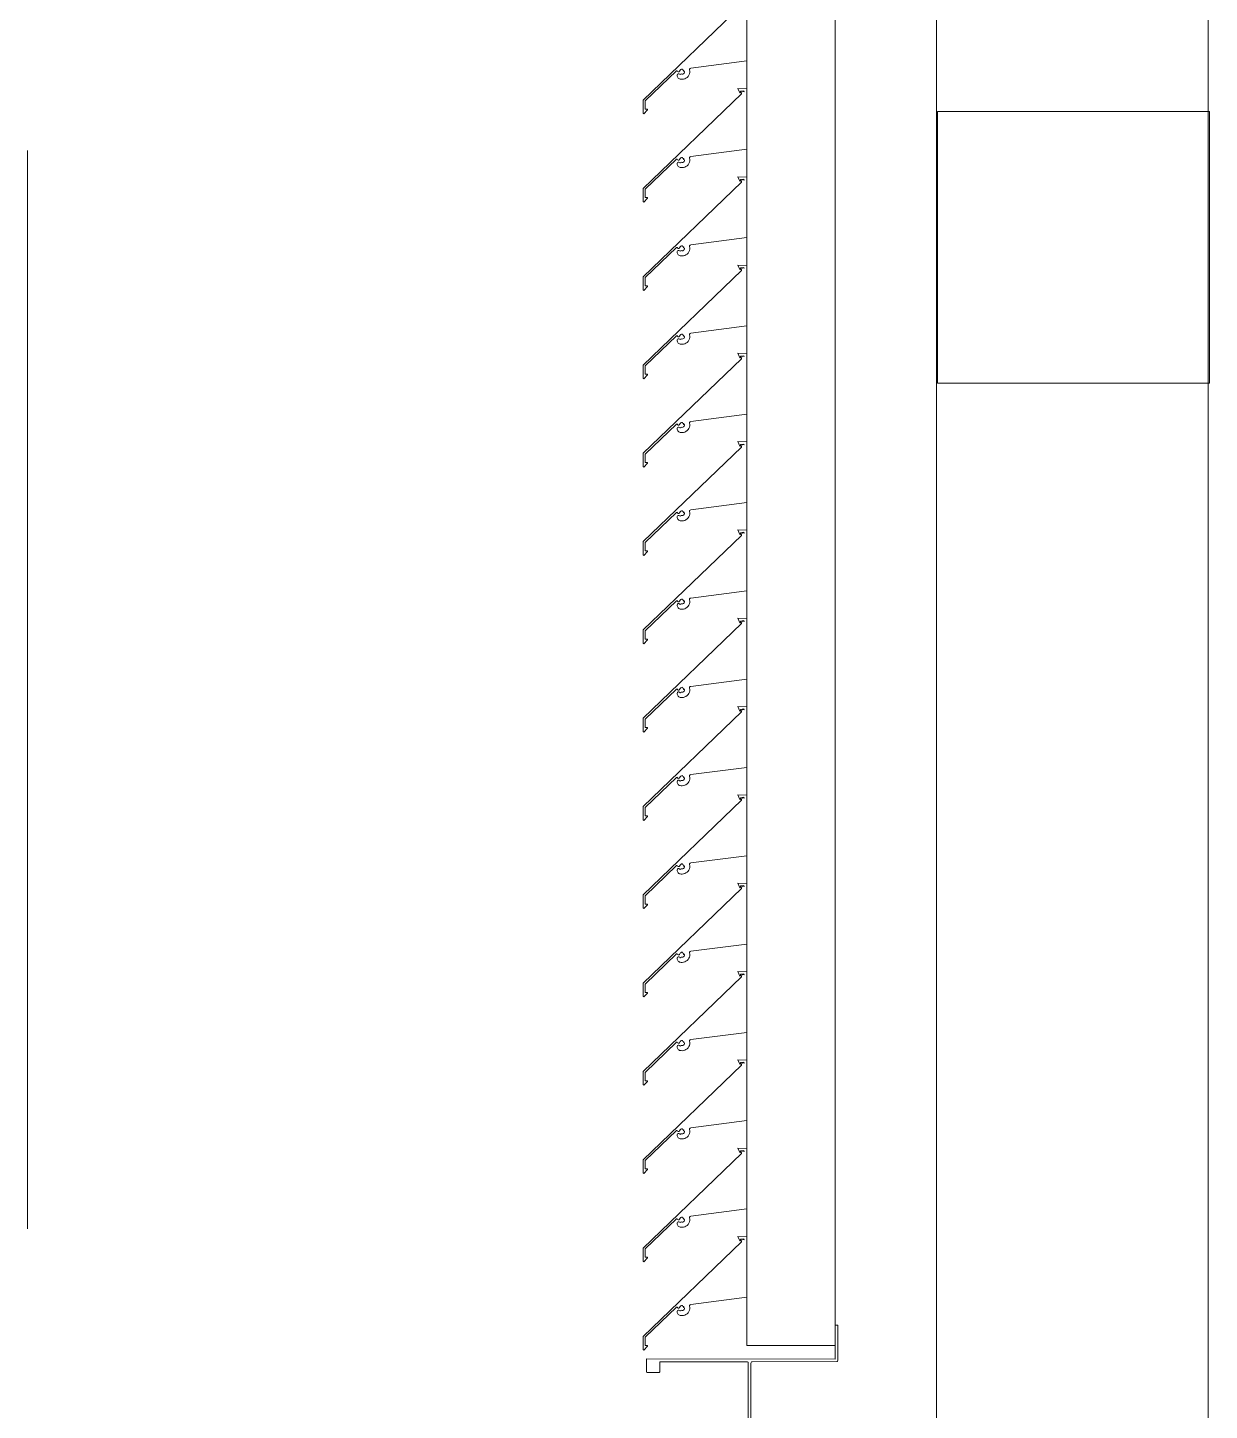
# Model space of a CAD drawing. Header units: millimetres. Extents: x -220592 to 404889, y -217665 to 38245.
# Drawn here: x -811.11 to -802.41, y -1166.09 to -1155.91 of the extents above; entities that cross this region are included whole.
import ezdxf

# ---------------------------------------------------------------- set-up
doc = ezdxf.new("R2010")
doc.units = ezdxf.units.MM
doc.linetypes.add('XKITLINE00', pattern=[0])
doc.layers.add('Part', color=7, linetype='Continuous', lineweight=0)
doc.layers.add('S-GRID', color=7, linetype='Continuous', lineweight=0)

# ---------------------------------------------------------------- blocks, each defined once
blk = doc.blocks.new('*A15045')
at = {"layer": 'S-GRID', "color": 7, "linetype": 'XKITLINE00', "lineweight": 0}
blk.add_line((0, 244.322485), (0, 252.259985), dxfattribs=at)
blk = doc.blocks.new('*A15047')
at = {"layer": 'Part', "color": 7, "linetype": 'XKITLINE00', "lineweight": 0}
for p, q in [((8.69, 356.643483), (8.69, 102.780027)), ((6.69, 102.780027), (6.69, 273.099959))]:
    blk.add_line(p, q, dxfattribs=at)
blk = doc.blocks.new('*A15753')
at = {"layer": 'Part', "color": 7, "linetype": 'XKITLINE00', "lineweight": 0}
for p, q in [((5.944368, 243.365225), (5.944412, 243.615225)), ((5.944412, 243.615225), (5.964412, 243.615222)), ((5.964412, 243.615222), (5.964367, 243.355222)), ((4.555113, 243.271641), (4.554368, 243.365468)), ((4.554368, 243.365468), (5.944368, 243.365225)), ((5.96268, 243.349666), (5.958192, 243.345984)), ((5.964367, 243.355222), (5.96268, 243.349666)), ((4.558796, 243.267152), (4.555113, 243.271641)), ((4.564351, 243.265466), (4.558796, 243.267152)), ((4.648178, 243.266213), (4.564351, 243.265466)), ((4.652666, 243.269895), (4.648178, 243.266213)), ((4.654353, 243.27545), (4.652666, 243.269895)), ((4.654365, 243.34545), (4.654353, 243.27545)), ((5.298192, 243.344577), (4.654365, 243.34545)), ((5.302679, 243.340893), (5.298192, 243.344577)), ((5.304363, 243.335337), (5.302679, 243.340893)), ((5.303437, 242.39151), (5.304363, 243.335337)), ((5.324363, 243.335333), (5.324199, 242.395333)), ((5.325125, 243.33916), (5.324363, 243.335333)), ((5.328809, 243.343647), (5.325125, 243.33916)), ((5.334365, 243.345332), (5.328809, 243.343647)), ((5.958192, 243.345984), (5.334365, 243.345332)), ((4.554194, 242.365468), (4.55421, 242.455468)), ((4.55421, 242.455468), (4.555896, 242.461023)), ((4.555896, 242.461023), (4.560384, 242.464706)), ((4.560384, 242.464706), (4.644211, 242.465452)), ((4.644211, 242.465452), (4.649767, 242.463766)), ((4.649767, 242.463766), (4.653449, 242.459277)), ((4.653449, 242.459277), (4.654197, 242.38545)), ((5.944194, 242.365225), (4.554194, 242.365468)), ((4.654197, 242.38545), (5.294197, 242.385339)), ((5.294197, 242.385339), (5.299753, 242.387023)), ((5.299753, 242.387023), (5.303437, 242.39151)), ((5.324199, 242.395333), (5.325883, 242.389777)), ((5.325883, 242.389777), (5.330371, 242.386094)), ((5.330371, 242.386094), (5.954197, 242.385223)), ((5.94415, 242.115225), (5.944194, 242.365225)), ((5.954197, 242.385223), (5.959753, 242.383537)), ((5.959753, 242.383537), (5.963435, 242.379049)), ((5.963435, 242.379049), (5.96415, 242.115222)), ((5.96415, 242.115222), (5.94415, 242.115225))]:
    blk.add_line(p, q, dxfattribs=at)
blk = doc.blocks.new('*A15755')
at = {"layer": 'Part', "color": 7, "linetype": 'XKITLINE00', "lineweight": 0}
for p, q in [((5.255094, 253.327984), (4.529972, 252.631738)), ((5.294696, 253.365326), (5.227201, 253.36794)), ((5.227201, 253.36794), (5.242736, 253.334453)), ((5.242736, 253.334453), (5.247859, 253.334865)), ((5.247859, 253.334865), (5.247988, 253.347056)), ((5.247988, 253.347056), (5.272971, 253.350196)), ((5.257991, 253.346527), (5.255094, 253.327984)), ((5.275007, 253.343623), (5.257991, 253.346527)), ((5.272971, 253.350196), (5.275007, 253.343623)), ((4.880888, 252.866618), (5.294696, 252.919622)), ((4.545007, 252.625371), (4.776023, 252.846774)), ((4.776023, 252.846774), (4.781182, 252.847866)), ((4.78333, 252.821956), (4.78069, 252.816482)), ((4.78069, 252.816482), (4.781186, 252.808712)), ((4.781182, 252.847866), (4.784837, 252.843239)), ((4.788474, 252.825193), (4.78333, 252.821956)), ((4.784837, 252.843239), (4.789301, 252.839385)), ((4.794552, 252.825205), (4.788474, 252.825193)), ((4.789301, 252.839385), (4.795195, 252.839591)), ((4.799708, 252.821987), (4.794552, 252.825205)), ((4.795195, 252.839591), (4.799378, 252.843748)), ((4.799378, 252.843748), (4.802492, 252.851322)), ((4.80265, 252.816515), (4.799708, 252.821987)), ((4.802492, 252.851322), (4.807159, 252.856108)), ((4.80468, 252.821496), (4.80265, 252.816515)), ((4.809491, 252.823903), (4.80468, 252.821496)), ((4.807159, 252.856108), (4.813235, 252.858898)), ((4.815409, 252.822998), (4.809491, 252.823903)), ((4.813235, 252.858898), (4.819907, 252.85932)), ((4.821909, 252.823342), (4.815409, 252.822998)), ((4.819907, 252.85932), (4.822229, 252.85193)), ((4.827877, 252.82594), (4.821909, 252.823342)), ((4.822229, 252.85193), (4.829394, 252.850986)), ((4.832559, 252.830462), (4.827877, 252.82594)), ((4.829394, 252.850986), (4.828225, 252.843926)), ((4.828225, 252.843926), (4.83593, 252.84282)), ((4.835361, 252.836336), (4.832559, 252.830462)), ((4.83593, 252.84282), (4.835361, 252.836336)), ((4.861687, 252.806005), (4.867327, 252.814555)), ((4.867327, 252.814555), (4.871325, 252.823985)), ((4.871325, 252.823985), (4.873548, 252.833984)), ((4.872437, 252.854354), (4.872676, 252.859876)), ((4.873923, 252.84422), (4.872437, 252.854354)), ((4.872676, 252.859876), (4.875813, 252.864428)), ((4.873548, 252.833984), (4.873923, 252.84422)), ((4.875813, 252.864428), (4.880888, 252.866618)), ((4.781186, 252.808712), (4.782921, 252.803216)), ((4.782921, 252.803216), (4.785675, 252.798153)), ((4.785675, 252.798153), (4.789347, 252.79371)), ((4.789347, 252.79371), (4.7938, 252.790052)), ((4.7938, 252.790052), (4.79887, 252.787312)), ((4.79887, 252.787312), (4.804371, 252.785593)), ((4.804371, 252.785593), (4.810099, 252.784957)), ((4.810099, 252.784957), (4.816898, 252.784859)), ((4.816898, 252.784859), (4.827111, 252.785644)), ((4.827111, 252.785644), (4.837012, 252.788267)), ((4.837012, 252.788267), (4.846275, 252.79264)), ((4.846275, 252.79264), (4.854591, 252.798618)), ((4.854591, 252.798618), (4.861687, 252.806005)), ((4.529972, 252.631738), (4.530525, 252.532587)), ((4.54535, 252.564025), (4.545007, 252.625371)), ((4.530525, 252.532587), (4.535206, 252.530119)), ((4.535206, 252.530119), (4.563855, 252.559007)), ((4.56277, 252.563928), (4.54535, 252.564025)), ((4.563855, 252.559007), (4.56277, 252.563928))]:
    blk.add_line(p, q, dxfattribs=at)
blk = doc.blocks.new('*A15756')
at = {"layer": 'Part', "color": 7, "linetype": 'XKITLINE00', "lineweight": 0}
for p, q in [((5.294696, 252.715326), (5.227201, 252.71794)), ((5.227201, 252.71794), (5.242736, 252.684453)), ((5.255094, 252.677984), (4.529972, 251.981738)), ((5.242736, 252.684453), (5.247859, 252.684865)), ((5.247859, 252.684865), (5.247988, 252.697056)), ((5.247988, 252.697056), (5.272971, 252.700196)), ((5.257991, 252.696527), (5.255094, 252.677984)), ((5.275007, 252.693623), (5.257991, 252.696527)), ((5.272971, 252.700196), (5.275007, 252.693623)), ((4.802492, 252.201322), (4.807159, 252.206108)), ((4.807159, 252.206108), (4.813235, 252.208898)), ((4.813235, 252.208898), (4.819907, 252.20932)), ((4.819907, 252.20932), (4.822229, 252.20193)), ((4.872437, 252.204354), (4.872676, 252.209876)), ((4.873923, 252.19422), (4.872437, 252.204354)), ((4.872676, 252.209876), (4.875813, 252.214428)), ((4.875813, 252.214428), (4.880888, 252.216618)), ((4.880888, 252.216618), (5.294696, 252.269622)), ((4.545007, 251.975371), (4.776023, 252.196774)), ((4.776023, 252.196774), (4.781182, 252.197866)), ((4.78333, 252.171956), (4.78069, 252.166482)), ((4.78069, 252.166482), (4.781186, 252.158712)), ((4.781182, 252.197866), (4.784837, 252.193239)), ((4.781186, 252.158712), (4.782921, 252.153216)), ((4.782921, 252.153216), (4.785675, 252.148153)), ((4.788474, 252.175193), (4.78333, 252.171956)), ((4.784837, 252.193239), (4.789301, 252.189385)), ((4.785675, 252.148153), (4.789347, 252.14371)), ((4.794552, 252.175205), (4.788474, 252.175193)), ((4.789301, 252.189385), (4.795195, 252.189591)), ((4.789347, 252.14371), (4.7938, 252.140052)), ((4.7938, 252.140052), (4.79887, 252.137312)), ((4.799708, 252.171987), (4.794552, 252.175205)), ((4.795195, 252.189591), (4.799378, 252.193748)), ((4.79887, 252.137312), (4.804371, 252.135593)), ((4.799378, 252.193748), (4.802492, 252.201322)), ((4.80265, 252.166515), (4.799708, 252.171987)), ((4.80468, 252.171496), (4.80265, 252.166515)), ((4.804371, 252.135593), (4.810099, 252.134957)), ((4.809491, 252.173903), (4.80468, 252.171496)), ((4.815409, 252.172998), (4.809491, 252.173903)), ((4.810099, 252.134957), (4.816898, 252.134859)), ((4.821909, 252.173342), (4.815409, 252.172998)), ((4.816898, 252.134859), (4.827111, 252.135644)), ((4.827877, 252.17594), (4.821909, 252.173342)), ((4.822229, 252.20193), (4.829394, 252.200986)), ((4.827111, 252.135644), (4.837012, 252.138267)), ((4.832559, 252.180462), (4.827877, 252.17594)), ((4.829394, 252.200986), (4.828225, 252.193926)), ((4.828225, 252.193926), (4.83593, 252.19282)), ((4.835361, 252.186336), (4.832559, 252.180462)), ((4.83593, 252.19282), (4.835361, 252.186336)), ((4.837012, 252.138267), (4.846275, 252.14264)), ((4.846275, 252.14264), (4.854591, 252.148618)), ((4.854591, 252.148618), (4.861687, 252.156005)), ((4.861687, 252.156005), (4.867327, 252.164555)), ((4.867327, 252.164555), (4.871325, 252.173985)), ((4.871325, 252.173985), (4.873548, 252.183984)), ((4.873548, 252.183984), (4.873923, 252.19422)), ((4.529972, 251.981738), (4.530525, 251.882587)), ((4.535206, 251.880119), (4.563855, 251.909007)), ((4.54535, 251.914025), (4.545007, 251.975371)), ((4.56277, 251.913928), (4.54535, 251.914025)), ((4.563855, 251.909007), (4.56277, 251.913928)), ((4.530525, 251.882587), (4.535206, 251.880119))]:
    blk.add_line(p, q, dxfattribs=at)
blk = doc.blocks.new('*A15757')
at = {"layer": 'Part', "color": 7, "linetype": 'XKITLINE00', "lineweight": 0}
for p, q in [((5.255094, 252.027984), (4.529972, 251.331738)), ((5.294696, 252.065326), (5.227201, 252.06794)), ((5.227201, 252.06794), (5.242736, 252.034453)), ((5.242736, 252.034453), (5.247859, 252.034865)), ((5.247859, 252.034865), (5.247988, 252.047056)), ((5.247988, 252.047056), (5.272971, 252.050196)), ((5.257991, 252.046527), (5.255094, 252.027984)), ((5.275007, 252.043623), (5.257991, 252.046527)), ((5.272971, 252.050196), (5.275007, 252.043623)), ((4.880888, 251.566618), (5.294696, 251.619622)), ((4.545007, 251.325371), (4.776023, 251.546774)), ((4.776023, 251.546774), (4.781182, 251.547866)), ((4.78333, 251.521956), (4.78069, 251.516482)), ((4.78069, 251.516482), (4.781186, 251.508712)), ((4.781182, 251.547866), (4.784837, 251.543239)), ((4.781186, 251.508712), (4.782921, 251.503216)), ((4.782921, 251.503216), (4.785675, 251.498153)), ((4.788474, 251.525193), (4.78333, 251.521956)), ((4.784837, 251.543239), (4.789301, 251.539385)), ((4.785675, 251.498153), (4.789347, 251.49371)), ((4.794552, 251.525205), (4.788474, 251.525193)), ((4.789301, 251.539385), (4.795195, 251.539591)), ((4.789347, 251.49371), (4.7938, 251.490052)), ((4.799708, 251.521987), (4.794552, 251.525205)), ((4.795195, 251.539591), (4.799378, 251.543748)), ((4.799378, 251.543748), (4.802492, 251.551322)), ((4.80265, 251.516515), (4.799708, 251.521987)), ((4.802492, 251.551322), (4.807159, 251.556108)), ((4.80468, 251.521496), (4.80265, 251.516515)), ((4.809491, 251.523903), (4.80468, 251.521496)), ((4.807159, 251.556108), (4.813235, 251.558898)), ((4.815409, 251.522998), (4.809491, 251.523903)), ((4.813235, 251.558898), (4.819907, 251.55932)), ((4.821909, 251.523342), (4.815409, 251.522998)), ((4.819907, 251.55932), (4.822229, 251.55193)), ((4.827877, 251.52594), (4.821909, 251.523342)), ((4.822229, 251.55193), (4.829394, 251.550986)), ((4.832559, 251.530462), (4.827877, 251.52594)), ((4.829394, 251.550986), (4.828225, 251.543926)), ((4.828225, 251.543926), (4.83593, 251.54282)), ((4.835361, 251.536336), (4.832559, 251.530462)), ((4.83593, 251.54282), (4.835361, 251.536336)), ((4.837012, 251.488267), (4.846275, 251.49264)), ((4.846275, 251.49264), (4.854591, 251.498618)), ((4.854591, 251.498618), (4.861687, 251.506005)), ((4.861687, 251.506005), (4.867327, 251.514555)), ((4.867327, 251.514555), (4.871325, 251.523985)), ((4.871325, 251.523985), (4.873548, 251.533984)), ((4.872437, 251.554354), (4.872676, 251.559876)), ((4.873923, 251.54422), (4.872437, 251.554354)), ((4.872676, 251.559876), (4.875813, 251.564428)), ((4.873548, 251.533984), (4.873923, 251.54422)), ((4.875813, 251.564428), (4.880888, 251.566618)), ((4.7938, 251.490052), (4.79887, 251.487312)), ((4.79887, 251.487312), (4.804371, 251.485593)), ((4.804371, 251.485593), (4.810099, 251.484957)), ((4.810099, 251.484957), (4.816898, 251.484859)), ((4.816898, 251.484859), (4.827111, 251.485644)), ((4.827111, 251.485644), (4.837012, 251.488267)), ((4.529972, 251.331738), (4.530525, 251.232587)), ((4.54535, 251.264025), (4.545007, 251.325371)), ((4.530525, 251.232587), (4.535206, 251.230119)), ((4.535206, 251.230119), (4.563855, 251.259007)), ((4.56277, 251.263928), (4.54535, 251.264025)), ((4.563855, 251.259007), (4.56277, 251.263928))]:
    blk.add_line(p, q, dxfattribs=at)
blk = doc.blocks.new('*A15758')
at = {"layer": 'Part', "color": 7, "linetype": 'XKITLINE00', "lineweight": 0}
for p, q in [((5.294696, 251.415326), (5.227201, 251.41794)), ((5.227201, 251.41794), (5.242736, 251.384453)), ((5.247859, 251.384865), (5.247988, 251.397056)), ((5.247988, 251.397056), (5.272971, 251.400196)), ((5.257991, 251.396527), (5.255094, 251.377984)), ((5.275007, 251.393623), (5.257991, 251.396527)), ((5.272971, 251.400196), (5.275007, 251.393623)), ((5.255094, 251.377984), (4.529972, 250.681738)), ((5.242736, 251.384453), (5.247859, 251.384865)), ((4.545007, 250.675371), (4.776023, 250.896774)), ((4.776023, 250.896774), (4.781182, 250.897866)), ((4.781182, 250.897866), (4.784837, 250.893239)), ((4.784837, 250.893239), (4.789301, 250.889385)), ((4.789301, 250.889385), (4.795195, 250.889591)), ((4.795195, 250.889591), (4.799378, 250.893748)), ((4.799378, 250.893748), (4.802492, 250.901322)), ((4.802492, 250.901322), (4.807159, 250.906108)), ((4.807159, 250.906108), (4.813235, 250.908898)), ((4.813235, 250.908898), (4.819907, 250.90932)), ((4.819907, 250.90932), (4.822229, 250.90193)), ((4.822229, 250.90193), (4.829394, 250.900986)), ((4.832559, 250.880462), (4.827877, 250.87594)), ((4.829394, 250.900986), (4.828225, 250.893926)), ((4.828225, 250.893926), (4.83593, 250.89282)), ((4.835361, 250.886336), (4.832559, 250.880462)), ((4.83593, 250.89282), (4.835361, 250.886336)), ((4.871325, 250.873985), (4.873548, 250.883984)), ((4.872437, 250.904354), (4.872676, 250.909876)), ((4.873923, 250.89422), (4.872437, 250.904354)), ((4.872676, 250.909876), (4.875813, 250.914428)), ((4.873548, 250.883984), (4.873923, 250.89422)), ((4.875813, 250.914428), (4.880888, 250.916618)), ((4.880888, 250.916618), (5.294696, 250.969622)), ((4.78333, 250.871956), (4.78069, 250.866482)), ((4.78069, 250.866482), (4.781186, 250.858712)), ((4.781186, 250.858712), (4.782921, 250.853216)), ((4.782921, 250.853216), (4.785675, 250.848153)), ((4.788474, 250.875193), (4.78333, 250.871956)), ((4.785675, 250.848153), (4.789347, 250.84371)), ((4.794552, 250.875205), (4.788474, 250.875193)), ((4.789347, 250.84371), (4.7938, 250.840052)), ((4.7938, 250.840052), (4.79887, 250.837312)), ((4.799708, 250.871987), (4.794552, 250.875205)), ((4.79887, 250.837312), (4.804371, 250.835593)), ((4.80265, 250.866515), (4.799708, 250.871987)), ((4.80468, 250.871496), (4.80265, 250.866515)), ((4.804371, 250.835593), (4.810099, 250.834957)), ((4.809491, 250.873903), (4.80468, 250.871496)), ((4.815409, 250.872998), (4.809491, 250.873903)), ((4.810099, 250.834957), (4.816898, 250.834859)), ((4.821909, 250.873342), (4.815409, 250.872998)), ((4.816898, 250.834859), (4.827111, 250.835644)), ((4.827877, 250.87594), (4.821909, 250.873342)), ((4.827111, 250.835644), (4.837012, 250.838267)), ((4.837012, 250.838267), (4.846275, 250.84264)), ((4.846275, 250.84264), (4.854591, 250.848618)), ((4.854591, 250.848618), (4.861687, 250.856005)), ((4.861687, 250.856005), (4.867327, 250.864555)), ((4.867327, 250.864555), (4.871325, 250.873985)), ((4.529972, 250.681738), (4.530525, 250.582587)), ((4.530525, 250.582587), (4.535206, 250.580119)), ((4.535206, 250.580119), (4.563855, 250.609007)), ((4.54535, 250.614025), (4.545007, 250.675371)), ((4.56277, 250.613928), (4.54535, 250.614025)), ((4.563855, 250.609007), (4.56277, 250.613928))]:
    blk.add_line(p, q, dxfattribs=at)
blk = doc.blocks.new('*A15759')
at = {"layer": 'Part', "color": 7, "linetype": 'XKITLINE00', "lineweight": 0}
for p, q in [((5.255094, 250.727984), (4.529972, 250.031738)), ((5.294696, 250.765326), (5.227201, 250.76794)), ((5.227201, 250.76794), (5.242736, 250.734453)), ((5.242736, 250.734453), (5.247859, 250.734865)), ((5.247859, 250.734865), (5.247988, 250.747056)), ((5.247988, 250.747056), (5.272971, 250.750196)), ((5.257991, 250.746527), (5.255094, 250.727984)), ((5.275007, 250.743623), (5.257991, 250.746527)), ((5.272971, 250.750196), (5.275007, 250.743623)), ((4.880888, 250.266618), (5.294696, 250.319622)), ((4.545007, 250.025371), (4.776023, 250.246774)), ((4.776023, 250.246774), (4.781182, 250.247866)), ((4.78333, 250.221956), (4.78069, 250.216482)), ((4.78069, 250.216482), (4.781186, 250.208712)), ((4.781182, 250.247866), (4.784837, 250.243239)), ((4.781186, 250.208712), (4.782921, 250.203216)), ((4.782921, 250.203216), (4.785675, 250.198153)), ((4.788474, 250.225193), (4.78333, 250.221956)), ((4.784837, 250.243239), (4.789301, 250.239385)), ((4.785675, 250.198153), (4.789347, 250.19371)), ((4.794552, 250.225205), (4.788474, 250.225193)), ((4.789301, 250.239385), (4.795195, 250.239591)), ((4.789347, 250.19371), (4.7938, 250.190052)), ((4.7938, 250.190052), (4.79887, 250.187312)), ((4.799708, 250.221987), (4.794552, 250.225205)), ((4.795195, 250.239591), (4.799378, 250.243748)), ((4.79887, 250.187312), (4.804371, 250.185593)), ((4.799378, 250.243748), (4.802492, 250.251322)), ((4.80265, 250.216515), (4.799708, 250.221987)), ((4.802492, 250.251322), (4.807159, 250.256108)), ((4.80468, 250.221496), (4.80265, 250.216515)), ((4.804371, 250.185593), (4.810099, 250.184957)), ((4.809491, 250.223903), (4.80468, 250.221496)), ((4.807159, 250.256108), (4.813235, 250.258898)), ((4.815409, 250.222998), (4.809491, 250.223903)), ((4.810099, 250.184957), (4.816898, 250.184859)), ((4.813235, 250.258898), (4.819907, 250.25932)), ((4.821909, 250.223342), (4.815409, 250.222998)), ((4.816898, 250.184859), (4.827111, 250.185644)), ((4.819907, 250.25932), (4.822229, 250.25193)), ((4.827877, 250.22594), (4.821909, 250.223342)), ((4.822229, 250.25193), (4.829394, 250.250986)), ((4.827111, 250.185644), (4.837012, 250.188267)), ((4.832559, 250.230462), (4.827877, 250.22594)), ((4.829394, 250.250986), (4.828225, 250.243926)), ((4.828225, 250.243926), (4.83593, 250.24282)), ((4.835361, 250.236336), (4.832559, 250.230462)), ((4.83593, 250.24282), (4.835361, 250.236336)), ((4.837012, 250.188267), (4.846275, 250.19264)), ((4.846275, 250.19264), (4.854591, 250.198618)), ((4.854591, 250.198618), (4.861687, 250.206005)), ((4.861687, 250.206005), (4.867327, 250.214555)), ((4.867327, 250.214555), (4.871325, 250.223985)), ((4.871325, 250.223985), (4.873548, 250.233984)), ((4.872437, 250.254354), (4.872676, 250.259876)), ((4.873923, 250.24422), (4.872437, 250.254354)), ((4.872676, 250.259876), (4.875813, 250.264428)), ((4.873548, 250.233984), (4.873923, 250.24422)), ((4.875813, 250.264428), (4.880888, 250.266618)), ((4.529972, 250.031738), (4.530525, 249.932587)), ((4.54535, 249.964025), (4.545007, 250.025371)), ((4.56277, 249.963928), (4.54535, 249.964025)), ((4.563855, 249.959007), (4.56277, 249.963928)), ((4.530525, 249.932587), (4.535206, 249.930119)), ((4.535206, 249.930119), (4.563855, 249.959007))]:
    blk.add_line(p, q, dxfattribs=at)
blk = doc.blocks.new('*A15760')
at = {"layer": 'Part', "color": 7, "linetype": 'XKITLINE00', "lineweight": 0}
for p, q in [((5.255094, 250.077984), (4.529972, 249.381738)), ((5.294696, 250.115326), (5.227201, 250.11794)), ((5.227201, 250.11794), (5.242736, 250.084453)), ((5.242736, 250.084453), (5.247859, 250.084865)), ((5.247859, 250.084865), (5.247988, 250.097056)), ((5.247988, 250.097056), (5.272971, 250.100196)), ((5.257991, 250.096527), (5.255094, 250.077984)), ((5.275007, 250.093623), (5.257991, 250.096527)), ((5.272971, 250.100196), (5.275007, 250.093623)), ((4.880888, 249.616618), (5.294696, 249.669622)), ((4.545007, 249.375371), (4.776023, 249.596774)), ((4.776023, 249.596774), (4.781182, 249.597866)), ((4.78333, 249.571956), (4.78069, 249.566482)), ((4.78069, 249.566482), (4.781186, 249.558712)), ((4.781182, 249.597866), (4.784837, 249.593239)), ((4.781186, 249.558712), (4.782921, 249.553216)), ((4.788474, 249.575193), (4.78333, 249.571956)), ((4.784837, 249.593239), (4.789301, 249.589385)), ((4.794552, 249.575205), (4.788474, 249.575193)), ((4.789301, 249.589385), (4.795195, 249.589591)), ((4.799708, 249.571987), (4.794552, 249.575205)), ((4.795195, 249.589591), (4.799378, 249.593748)), ((4.799378, 249.593748), (4.802492, 249.601322)), ((4.80265, 249.566515), (4.799708, 249.571987)), ((4.802492, 249.601322), (4.807159, 249.606108)), ((4.80468, 249.571496), (4.80265, 249.566515)), ((4.809491, 249.573903), (4.80468, 249.571496)), ((4.807159, 249.606108), (4.813235, 249.608898)), ((4.815409, 249.572998), (4.809491, 249.573903)), ((4.813235, 249.608898), (4.819907, 249.60932)), ((4.821909, 249.573342), (4.815409, 249.572998)), ((4.819907, 249.60932), (4.822229, 249.60193)), ((4.827877, 249.57594), (4.821909, 249.573342)), ((4.822229, 249.60193), (4.829394, 249.600986)), ((4.832559, 249.580462), (4.827877, 249.57594)), ((4.829394, 249.600986), (4.828225, 249.593926)), ((4.828225, 249.593926), (4.83593, 249.59282)), ((4.835361, 249.586336), (4.832559, 249.580462)), ((4.83593, 249.59282), (4.835361, 249.586336)), ((4.861687, 249.556005), (4.867327, 249.564555)), ((4.867327, 249.564555), (4.871325, 249.573985)), ((4.871325, 249.573985), (4.873548, 249.583984)), ((4.872437, 249.604354), (4.872676, 249.609876)), ((4.873923, 249.59422), (4.872437, 249.604354)), ((4.872676, 249.609876), (4.875813, 249.614428)), ((4.873548, 249.583984), (4.873923, 249.59422)), ((4.875813, 249.614428), (4.880888, 249.616618)), ((4.782921, 249.553216), (4.785675, 249.548153)), ((4.785675, 249.548153), (4.789347, 249.54371)), ((4.789347, 249.54371), (4.7938, 249.540052)), ((4.7938, 249.540052), (4.79887, 249.537312)), ((4.79887, 249.537312), (4.804371, 249.535593)), ((4.804371, 249.535593), (4.810099, 249.534957)), ((4.810099, 249.534957), (4.816898, 249.534859)), ((4.816898, 249.534859), (4.827111, 249.535644)), ((4.827111, 249.535644), (4.837012, 249.538267)), ((4.837012, 249.538267), (4.846275, 249.54264)), ((4.846275, 249.54264), (4.854591, 249.548618)), ((4.854591, 249.548618), (4.861687, 249.556005)), ((4.529972, 249.381738), (4.530525, 249.282587)), ((4.54535, 249.314025), (4.545007, 249.375371)), ((4.530525, 249.282587), (4.535206, 249.280119)), ((4.535206, 249.280119), (4.563855, 249.309007)), ((4.56277, 249.313928), (4.54535, 249.314025)), ((4.563855, 249.309007), (4.56277, 249.313928))]:
    blk.add_line(p, q, dxfattribs=at)
blk = doc.blocks.new('*A15761')
at = {"layer": 'Part', "color": 7, "linetype": 'XKITLINE00', "lineweight": 0}
for p, q in [((5.294696, 249.465326), (5.227201, 249.46794)), ((5.227201, 249.46794), (5.242736, 249.434453)), ((5.255094, 249.427984), (4.529972, 248.731738)), ((5.242736, 249.434453), (5.247859, 249.434865)), ((5.247859, 249.434865), (5.247988, 249.447056)), ((5.247988, 249.447056), (5.272971, 249.450196)), ((5.257991, 249.446527), (5.255094, 249.427984)), ((5.275007, 249.443623), (5.257991, 249.446527)), ((5.272971, 249.450196), (5.275007, 249.443623)), ((4.545007, 248.725371), (4.776023, 248.946774)), ((4.776023, 248.946774), (4.781182, 248.947866)), ((4.781182, 248.947866), (4.784837, 248.943239)), ((4.799378, 248.943748), (4.802492, 248.951322)), ((4.802492, 248.951322), (4.807159, 248.956108)), ((4.807159, 248.956108), (4.813235, 248.958898)), ((4.813235, 248.958898), (4.819907, 248.95932)), ((4.819907, 248.95932), (4.822229, 248.95193)), ((4.822229, 248.95193), (4.829394, 248.950986)), ((4.829394, 248.950986), (4.828225, 248.943926)), ((4.872437, 248.954354), (4.872676, 248.959876)), ((4.873923, 248.94422), (4.872437, 248.954354)), ((4.872676, 248.959876), (4.875813, 248.964428)), ((4.875813, 248.964428), (4.880888, 248.966618)), ((4.880888, 248.966618), (5.294696, 249.019622)), ((4.78333, 248.921956), (4.78069, 248.916482)), ((4.78069, 248.916482), (4.781186, 248.908712)), ((4.781186, 248.908712), (4.782921, 248.903216)), ((4.782921, 248.903216), (4.785675, 248.898153)), ((4.788474, 248.925193), (4.78333, 248.921956)), ((4.784837, 248.943239), (4.789301, 248.939385)), ((4.785675, 248.898153), (4.789347, 248.89371)), ((4.794552, 248.925205), (4.788474, 248.925193)), ((4.789301, 248.939385), (4.795195, 248.939591)), ((4.789347, 248.89371), (4.7938, 248.890052)), ((4.7938, 248.890052), (4.79887, 248.887312)), ((4.799708, 248.921987), (4.794552, 248.925205)), ((4.795195, 248.939591), (4.799378, 248.943748)), ((4.79887, 248.887312), (4.804371, 248.885593)), ((4.80265, 248.916515), (4.799708, 248.921987)), ((4.80468, 248.921496), (4.80265, 248.916515)), ((4.804371, 248.885593), (4.810099, 248.884957)), ((4.809491, 248.923903), (4.80468, 248.921496)), ((4.815409, 248.922998), (4.809491, 248.923903)), ((4.810099, 248.884957), (4.816898, 248.884859)), ((4.821909, 248.923342), (4.815409, 248.922998)), ((4.816898, 248.884859), (4.827111, 248.885644)), ((4.827877, 248.92594), (4.821909, 248.923342)), ((4.827111, 248.885644), (4.837012, 248.888267)), ((4.832559, 248.930462), (4.827877, 248.92594)), ((4.828225, 248.943926), (4.83593, 248.94282)), ((4.835361, 248.936336), (4.832559, 248.930462)), ((4.83593, 248.94282), (4.835361, 248.936336)), ((4.837012, 248.888267), (4.846275, 248.89264)), ((4.846275, 248.89264), (4.854591, 248.898618)), ((4.854591, 248.898618), (4.861687, 248.906005)), ((4.861687, 248.906005), (4.867327, 248.914555)), ((4.867327, 248.914555), (4.871325, 248.923985)), ((4.871325, 248.923985), (4.873548, 248.933984)), ((4.873548, 248.933984), (4.873923, 248.94422)), ((4.529972, 248.731738), (4.530525, 248.632587)), ((4.535206, 248.630119), (4.563855, 248.659007)), ((4.54535, 248.664025), (4.545007, 248.725371)), ((4.56277, 248.663928), (4.54535, 248.664025)), ((4.563855, 248.659007), (4.56277, 248.663928)), ((4.530525, 248.632587), (4.535206, 248.630119))]:
    blk.add_line(p, q, dxfattribs=at)
blk = doc.blocks.new('*A15762')
at = {"layer": 'Part', "color": 7, "linetype": 'XKITLINE00', "lineweight": 0}
for p, q in [((5.255094, 248.777984), (4.529972, 248.081738)), ((5.294696, 248.815326), (5.227201, 248.81794)), ((5.227201, 248.81794), (5.242736, 248.784453)), ((5.242736, 248.784453), (5.247859, 248.784865)), ((5.247859, 248.784865), (5.247988, 248.797056)), ((5.247988, 248.797056), (5.272971, 248.800196)), ((5.257991, 248.796527), (5.255094, 248.777984)), ((5.275007, 248.793623), (5.257991, 248.796527)), ((5.272971, 248.800196), (5.275007, 248.793623)), ((4.880888, 248.316618), (5.294696, 248.369622)), ((4.545007, 248.075371), (4.776023, 248.296774)), ((4.776023, 248.296774), (4.781182, 248.297866)), ((4.78333, 248.271956), (4.78069, 248.266482)), ((4.78069, 248.266482), (4.781186, 248.258712)), ((4.781182, 248.297866), (4.784837, 248.293239)), ((4.781186, 248.258712), (4.782921, 248.253216)), ((4.782921, 248.253216), (4.785675, 248.248153)), ((4.788474, 248.275193), (4.78333, 248.271956)), ((4.784837, 248.293239), (4.789301, 248.289385)), ((4.785675, 248.248153), (4.789347, 248.24371)), ((4.794552, 248.275205), (4.788474, 248.275193)), ((4.789301, 248.289385), (4.795195, 248.289591)), ((4.789347, 248.24371), (4.7938, 248.240052)), ((4.7938, 248.240052), (4.79887, 248.237312)), ((4.799708, 248.271987), (4.794552, 248.275205)), ((4.795195, 248.289591), (4.799378, 248.293748)), ((4.79887, 248.237312), (4.804371, 248.235593)), ((4.799378, 248.293748), (4.802492, 248.301322)), ((4.80265, 248.266515), (4.799708, 248.271987)), ((4.802492, 248.301322), (4.807159, 248.306108)), ((4.80468, 248.271496), (4.80265, 248.266515)), ((4.804371, 248.235593), (4.810099, 248.234957)), ((4.809491, 248.273903), (4.80468, 248.271496)), ((4.807159, 248.306108), (4.813235, 248.308898)), ((4.815409, 248.272998), (4.809491, 248.273903)), ((4.810099, 248.234957), (4.816898, 248.234859)), ((4.813235, 248.308898), (4.819907, 248.30932)), ((4.821909, 248.273342), (4.815409, 248.272998)), ((4.816898, 248.234859), (4.827111, 248.235644)), ((4.819907, 248.30932), (4.822229, 248.30193)), ((4.827877, 248.27594), (4.821909, 248.273342)), ((4.822229, 248.30193), (4.829394, 248.300986)), ((4.827111, 248.235644), (4.837012, 248.238267)), ((4.832559, 248.280462), (4.827877, 248.27594)), ((4.829394, 248.300986), (4.828225, 248.293926)), ((4.828225, 248.293926), (4.83593, 248.29282)), ((4.835361, 248.286336), (4.832559, 248.280462)), ((4.83593, 248.29282), (4.835361, 248.286336)), ((4.837012, 248.238267), (4.846275, 248.24264)), ((4.846275, 248.24264), (4.854591, 248.248618)), ((4.854591, 248.248618), (4.861687, 248.256005)), ((4.861687, 248.256005), (4.867327, 248.264555)), ((4.867327, 248.264555), (4.871325, 248.273985)), ((4.871325, 248.273985), (4.873548, 248.283984)), ((4.872437, 248.304354), (4.872676, 248.309876)), ((4.873923, 248.29422), (4.872437, 248.304354)), ((4.872676, 248.309876), (4.875813, 248.314428)), ((4.873548, 248.283984), (4.873923, 248.29422)), ((4.875813, 248.314428), (4.880888, 248.316618)), ((4.529972, 248.081738), (4.530525, 247.982587)), ((4.54535, 248.014025), (4.545007, 248.075371)), ((4.530525, 247.982587), (4.535206, 247.980119)), ((4.535206, 247.980119), (4.563855, 248.009007)), ((4.56277, 248.013928), (4.54535, 248.014025)), ((4.563855, 248.009007), (4.56277, 248.013928))]:
    blk.add_line(p, q, dxfattribs=at)
blk = doc.blocks.new('*A15763')
at = {"layer": 'Part', "color": 7, "linetype": 'XKITLINE00', "lineweight": 0}
for p, q in [((5.294696, 248.165326), (5.227201, 248.16794)), ((5.227201, 248.16794), (5.242736, 248.134453)), ((5.242736, 248.134453), (5.247859, 248.134865)), ((5.247859, 248.134865), (5.247988, 248.147056)), ((5.247988, 248.147056), (5.272971, 248.150196)), ((5.257991, 248.146527), (5.255094, 248.127984)), ((5.275007, 248.143623), (5.257991, 248.146527)), ((5.272971, 248.150196), (5.275007, 248.143623)), ((5.255094, 248.127984), (4.529972, 247.431738)), ((4.545007, 247.425371), (4.776023, 247.646774)), ((4.776023, 247.646774), (4.781182, 247.647866)), ((4.781182, 247.647866), (4.784837, 247.643239)), ((4.788474, 247.625193), (4.78333, 247.621956)), ((4.784837, 247.643239), (4.789301, 247.639385)), ((4.794552, 247.625205), (4.788474, 247.625193)), ((4.789301, 247.639385), (4.795195, 247.639591)), ((4.799708, 247.621987), (4.794552, 247.625205)), ((4.795195, 247.639591), (4.799378, 247.643748)), ((4.799378, 247.643748), (4.802492, 247.651322)), ((4.802492, 247.651322), (4.807159, 247.656108)), ((4.809491, 247.623903), (4.80468, 247.621496)), ((4.807159, 247.656108), (4.813235, 247.658898)), ((4.815409, 247.622998), (4.809491, 247.623903)), ((4.813235, 247.658898), (4.819907, 247.65932)), ((4.821909, 247.623342), (4.815409, 247.622998)), ((4.819907, 247.65932), (4.822229, 247.65193)), ((4.827877, 247.62594), (4.821909, 247.623342)), ((4.822229, 247.65193), (4.829394, 247.650986)), ((4.832559, 247.630462), (4.827877, 247.62594)), ((4.829394, 247.650986), (4.828225, 247.643926)), ((4.828225, 247.643926), (4.83593, 247.64282)), ((4.835361, 247.636336), (4.832559, 247.630462)), ((4.83593, 247.64282), (4.835361, 247.636336)), ((4.867327, 247.614555), (4.871325, 247.623985)), ((4.871325, 247.623985), (4.873548, 247.633984)), ((4.872437, 247.654354), (4.872676, 247.659876)), ((4.873923, 247.64422), (4.872437, 247.654354)), ((4.872676, 247.659876), (4.875813, 247.664428)), ((4.873548, 247.633984), (4.873923, 247.64422)), ((4.875813, 247.664428), (4.880888, 247.666618)), ((4.880888, 247.666618), (5.294696, 247.719622)), ((4.78333, 247.621956), (4.78069, 247.616482)), ((4.78069, 247.616482), (4.781186, 247.608712)), ((4.781186, 247.608712), (4.782921, 247.603216)), ((4.782921, 247.603216), (4.785675, 247.598153)), ((4.785675, 247.598153), (4.789347, 247.59371)), ((4.789347, 247.59371), (4.7938, 247.590052)), ((4.7938, 247.590052), (4.79887, 247.587312)), ((4.79887, 247.587312), (4.804371, 247.585593)), ((4.80265, 247.616515), (4.799708, 247.621987)), ((4.80468, 247.621496), (4.80265, 247.616515)), ((4.804371, 247.585593), (4.810099, 247.584957)), ((4.810099, 247.584957), (4.816898, 247.584859)), ((4.816898, 247.584859), (4.827111, 247.585644)), ((4.827111, 247.585644), (4.837012, 247.588267)), ((4.837012, 247.588267), (4.846275, 247.59264)), ((4.846275, 247.59264), (4.854591, 247.598618)), ((4.854591, 247.598618), (4.861687, 247.606005)), ((4.861687, 247.606005), (4.867327, 247.614555)), ((4.529972, 247.431738), (4.530525, 247.332587)), ((4.54535, 247.364025), (4.545007, 247.425371)), ((4.530525, 247.332587), (4.535206, 247.330119)), ((4.535206, 247.330119), (4.563855, 247.359007)), ((4.56277, 247.363928), (4.54535, 247.364025)), ((4.563855, 247.359007), (4.56277, 247.363928))]:
    blk.add_line(p, q, dxfattribs=at)
blk = doc.blocks.new('*A15764')
at = {"layer": 'Part', "color": 7, "linetype": 'XKITLINE00', "lineweight": 0}
for p, q in [((5.255094, 247.477984), (4.529972, 246.781738)), ((5.294696, 247.515326), (5.227201, 247.51794)), ((5.227201, 247.51794), (5.242736, 247.484453)), ((5.242736, 247.484453), (5.247859, 247.484865)), ((5.247859, 247.484865), (5.247988, 247.497056)), ((5.247988, 247.497056), (5.272971, 247.500196)), ((5.257991, 247.496527), (5.255094, 247.477984)), ((5.275007, 247.493623), (5.257991, 247.496527)), ((5.272971, 247.500196), (5.275007, 247.493623)), ((4.872676, 247.009876), (4.875813, 247.014428)), ((4.875813, 247.014428), (4.880888, 247.016618)), ((4.880888, 247.016618), (5.294696, 247.069622)), ((4.545007, 246.775371), (4.776023, 246.996774)), ((4.776023, 246.996774), (4.781182, 246.997866)), ((4.78333, 246.971956), (4.78069, 246.966482)), ((4.78069, 246.966482), (4.781186, 246.958712)), ((4.781182, 246.997866), (4.784837, 246.993239)), ((4.781186, 246.958712), (4.782921, 246.953216)), ((4.782921, 246.953216), (4.785675, 246.948153)), ((4.788474, 246.975193), (4.78333, 246.971956)), ((4.784837, 246.993239), (4.789301, 246.989385)), ((4.785675, 246.948153), (4.789347, 246.94371)), ((4.794552, 246.975205), (4.788474, 246.975193)), ((4.789301, 246.989385), (4.795195, 246.989591)), ((4.789347, 246.94371), (4.7938, 246.940052)), ((4.7938, 246.940052), (4.79887, 246.937312)), ((4.799708, 246.971987), (4.794552, 246.975205)), ((4.795195, 246.989591), (4.799378, 246.993748)), ((4.79887, 246.937312), (4.804371, 246.935593)), ((4.799378, 246.993748), (4.802492, 247.001322)), ((4.80265, 246.966515), (4.799708, 246.971987)), ((4.802492, 247.001322), (4.807159, 247.006108)), ((4.80468, 246.971496), (4.80265, 246.966515)), ((4.804371, 246.935593), (4.810099, 246.934957)), ((4.809491, 246.973903), (4.80468, 246.971496)), ((4.807159, 247.006108), (4.813235, 247.008898)), ((4.815409, 246.972998), (4.809491, 246.973903)), ((4.810099, 246.934957), (4.816898, 246.934859)), ((4.813235, 247.008898), (4.819907, 247.00932)), ((4.821909, 246.973342), (4.815409, 246.972998)), ((4.816898, 246.934859), (4.827111, 246.935644)), ((4.819907, 247.00932), (4.822229, 247.00193)), ((4.827877, 246.97594), (4.821909, 246.973342)), ((4.822229, 247.00193), (4.829394, 247.000986)), ((4.827111, 246.935644), (4.837012, 246.938267)), ((4.832559, 246.980462), (4.827877, 246.97594)), ((4.829394, 247.000986), (4.828225, 246.993926)), ((4.828225, 246.993926), (4.83593, 246.99282)), ((4.835361, 246.986336), (4.832559, 246.980462)), ((4.83593, 246.99282), (4.835361, 246.986336)), ((4.837012, 246.938267), (4.846275, 246.94264)), ((4.846275, 246.94264), (4.854591, 246.948618)), ((4.854591, 246.948618), (4.861687, 246.956005)), ((4.861687, 246.956005), (4.867327, 246.964555)), ((4.867327, 246.964555), (4.871325, 246.973985)), ((4.871325, 246.973985), (4.873548, 246.983984)), ((4.872437, 247.004354), (4.872676, 247.009876)), ((4.873923, 246.99422), (4.872437, 247.004354)), ((4.873548, 246.983984), (4.873923, 246.99422)), ((4.529972, 246.781738), (4.530525, 246.682587)), ((4.535206, 246.680119), (4.563855, 246.709007)), ((4.54535, 246.714025), (4.545007, 246.775371)), ((4.56277, 246.713928), (4.54535, 246.714025)), ((4.563855, 246.709007), (4.56277, 246.713928)), ((4.530525, 246.682587), (4.535206, 246.680119))]:
    blk.add_line(p, q, dxfattribs=at)
blk = doc.blocks.new('*A15765')
at = {"layer": 'Part', "color": 7, "linetype": 'XKITLINE00', "lineweight": 0}
for p, q in [((5.255094, 246.827984), (4.529972, 246.131738)), ((5.294696, 246.865326), (5.227201, 246.86794)), ((5.227201, 246.86794), (5.242736, 246.834453)), ((5.242736, 246.834453), (5.247859, 246.834865)), ((5.247859, 246.834865), (5.247988, 246.847056)), ((5.247988, 246.847056), (5.272971, 246.850196)), ((5.257991, 246.846527), (5.255094, 246.827984)), ((5.275007, 246.843623), (5.257991, 246.846527)), ((5.272971, 246.850196), (5.275007, 246.843623)), ((4.880888, 246.366618), (5.294696, 246.419622)), ((4.545007, 246.125371), (4.776023, 246.346774)), ((4.776023, 246.346774), (4.781182, 246.347866)), ((4.78333, 246.321956), (4.78069, 246.316482)), ((4.78069, 246.316482), (4.781186, 246.308712)), ((4.781182, 246.347866), (4.784837, 246.343239)), ((4.781186, 246.308712), (4.782921, 246.303216)), ((4.782921, 246.303216), (4.785675, 246.298153)), ((4.788474, 246.325193), (4.78333, 246.321956)), ((4.784837, 246.343239), (4.789301, 246.339385)), ((4.794552, 246.325205), (4.788474, 246.325193)), ((4.789301, 246.339385), (4.795195, 246.339591)), ((4.799708, 246.321987), (4.794552, 246.325205)), ((4.795195, 246.339591), (4.799378, 246.343748)), ((4.799378, 246.343748), (4.802492, 246.351322)), ((4.80265, 246.316515), (4.799708, 246.321987)), ((4.802492, 246.351322), (4.807159, 246.356108)), ((4.80468, 246.321496), (4.80265, 246.316515)), ((4.809491, 246.323903), (4.80468, 246.321496)), ((4.807159, 246.356108), (4.813235, 246.358898)), ((4.815409, 246.322998), (4.809491, 246.323903)), ((4.813235, 246.358898), (4.819907, 246.35932)), ((4.821909, 246.323342), (4.815409, 246.322998)), ((4.819907, 246.35932), (4.822229, 246.35193)), ((4.827877, 246.32594), (4.821909, 246.323342)), ((4.822229, 246.35193), (4.829394, 246.350986)), ((4.832559, 246.330462), (4.827877, 246.32594)), ((4.829394, 246.350986), (4.828225, 246.343926)), ((4.828225, 246.343926), (4.83593, 246.34282)), ((4.835361, 246.336336), (4.832559, 246.330462)), ((4.83593, 246.34282), (4.835361, 246.336336)), ((4.854591, 246.298618), (4.861687, 246.306005)), ((4.861687, 246.306005), (4.867327, 246.314555)), ((4.867327, 246.314555), (4.871325, 246.323985)), ((4.871325, 246.323985), (4.873548, 246.333984)), ((4.872437, 246.354354), (4.872676, 246.359876)), ((4.873923, 246.34422), (4.872437, 246.354354)), ((4.872676, 246.359876), (4.875813, 246.364428)), ((4.873548, 246.333984), (4.873923, 246.34422)), ((4.875813, 246.364428), (4.880888, 246.366618)), ((4.785675, 246.298153), (4.789347, 246.29371)), ((4.789347, 246.29371), (4.7938, 246.290052)), ((4.7938, 246.290052), (4.79887, 246.287312)), ((4.79887, 246.287312), (4.804371, 246.285593)), ((4.804371, 246.285593), (4.810099, 246.284957)), ((4.810099, 246.284957), (4.816898, 246.284859)), ((4.816898, 246.284859), (4.827111, 246.285644)), ((4.827111, 246.285644), (4.837012, 246.288267)), ((4.837012, 246.288267), (4.846275, 246.29264)), ((4.846275, 246.29264), (4.854591, 246.298618)), ((4.529972, 246.131738), (4.530525, 246.032587)), ((4.54535, 246.064025), (4.545007, 246.125371)), ((4.530525, 246.032587), (4.535206, 246.030119)), ((4.535206, 246.030119), (4.563855, 246.059007)), ((4.56277, 246.063928), (4.54535, 246.064025)), ((4.563855, 246.059007), (4.56277, 246.063928))]:
    blk.add_line(p, q, dxfattribs=at)
blk = doc.blocks.new('*A15766')
at = {"layer": 'Part', "color": 7, "linetype": 'XKITLINE00', "lineweight": 0}
for p, q in [((5.294696, 246.215326), (5.227201, 246.21794)), ((5.227201, 246.21794), (5.242736, 246.184453)), ((5.247988, 246.197056), (5.272971, 246.200196)), ((5.272971, 246.200196), (5.275007, 246.193623)), ((5.255094, 246.177984), (4.529972, 245.481738)), ((5.242736, 246.184453), (5.247859, 246.184865)), ((5.247859, 246.184865), (5.247988, 246.197056)), ((5.257991, 246.196527), (5.255094, 246.177984)), ((5.275007, 246.193623), (5.257991, 246.196527)), ((4.545007, 245.475371), (4.776023, 245.696774)), ((4.776023, 245.696774), (4.781182, 245.697866)), ((4.781182, 245.697866), (4.784837, 245.693239)), ((4.784837, 245.693239), (4.789301, 245.689385)), ((4.789301, 245.689385), (4.795195, 245.689591)), ((4.795195, 245.689591), (4.799378, 245.693748)), ((4.799378, 245.693748), (4.802492, 245.701322)), ((4.802492, 245.701322), (4.807159, 245.706108)), ((4.807159, 245.706108), (4.813235, 245.708898)), ((4.813235, 245.708898), (4.819907, 245.70932)), ((4.819907, 245.70932), (4.822229, 245.70193)), ((4.822229, 245.70193), (4.829394, 245.700986)), ((4.829394, 245.700986), (4.828225, 245.693926)), ((4.828225, 245.693926), (4.83593, 245.69282)), ((4.83593, 245.69282), (4.835361, 245.686336)), ((4.872437, 245.704354), (4.872676, 245.709876)), ((4.873923, 245.69422), (4.872437, 245.704354)), ((4.872676, 245.709876), (4.875813, 245.714428)), ((4.873548, 245.683984), (4.873923, 245.69422)), ((4.875813, 245.714428), (4.880888, 245.716618)), ((4.880888, 245.716618), (5.294696, 245.769622)), ((4.78333, 245.671956), (4.78069, 245.666482)), ((4.78069, 245.666482), (4.781186, 245.658712)), ((4.781186, 245.658712), (4.782921, 245.653216)), ((4.782921, 245.653216), (4.785675, 245.648153)), ((4.788474, 245.675193), (4.78333, 245.671956)), ((4.785675, 245.648153), (4.789347, 245.64371)), ((4.794552, 245.675205), (4.788474, 245.675193)), ((4.789347, 245.64371), (4.7938, 245.640052)), ((4.7938, 245.640052), (4.79887, 245.637312)), ((4.799708, 245.671987), (4.794552, 245.675205)), ((4.79887, 245.637312), (4.804371, 245.635593)), ((4.80265, 245.666515), (4.799708, 245.671987)), ((4.80468, 245.671496), (4.80265, 245.666515)), ((4.804371, 245.635593), (4.810099, 245.634957)), ((4.809491, 245.673903), (4.80468, 245.671496)), ((4.815409, 245.672998), (4.809491, 245.673903)), ((4.810099, 245.634957), (4.816898, 245.634859)), ((4.821909, 245.673342), (4.815409, 245.672998)), ((4.816898, 245.634859), (4.827111, 245.635644)), ((4.827877, 245.67594), (4.821909, 245.673342)), ((4.827111, 245.635644), (4.837012, 245.638267)), ((4.832559, 245.680462), (4.827877, 245.67594)), ((4.835361, 245.686336), (4.832559, 245.680462)), ((4.837012, 245.638267), (4.846275, 245.64264)), ((4.846275, 245.64264), (4.854591, 245.648618)), ((4.854591, 245.648618), (4.861687, 245.656005)), ((4.861687, 245.656005), (4.867327, 245.664555)), ((4.867327, 245.664555), (4.871325, 245.673985)), ((4.871325, 245.673985), (4.873548, 245.683984)), ((4.529972, 245.481738), (4.530525, 245.382587)), ((4.535206, 245.380119), (4.563855, 245.409007)), ((4.54535, 245.414025), (4.545007, 245.475371)), ((4.56277, 245.413928), (4.54535, 245.414025)), ((4.563855, 245.409007), (4.56277, 245.413928)), ((4.530525, 245.382587), (4.535206, 245.380119))]:
    blk.add_line(p, q, dxfattribs=at)
blk = doc.blocks.new('*A15767')
at = {"layer": 'Part', "color": 7, "linetype": 'XKITLINE00', "lineweight": 0}
for p, q in [((5.255094, 245.527984), (4.529972, 244.831738)), ((5.294696, 245.565326), (5.227201, 245.56794)), ((5.227201, 245.56794), (5.242736, 245.534453)), ((5.242736, 245.534453), (5.247859, 245.534865)), ((5.247859, 245.534865), (5.247988, 245.547056)), ((5.247988, 245.547056), (5.272971, 245.550196)), ((5.257991, 245.546527), (5.255094, 245.527984)), ((5.275007, 245.543623), (5.257991, 245.546527)), ((5.272971, 245.550196), (5.275007, 245.543623)), ((4.880888, 245.066618), (5.294696, 245.119622)), ((4.545007, 244.825371), (4.776023, 245.046774)), ((4.776023, 245.046774), (4.781182, 245.047866)), ((4.78333, 245.021956), (4.78069, 245.016482)), ((4.78069, 245.016482), (4.781186, 245.008712)), ((4.781182, 245.047866), (4.784837, 245.043239)), ((4.781186, 245.008712), (4.782921, 245.003216)), ((4.782921, 245.003216), (4.785675, 244.998153)), ((4.788474, 245.025193), (4.78333, 245.021956)), ((4.784837, 245.043239), (4.789301, 245.039385)), ((4.785675, 244.998153), (4.789347, 244.99371)), ((4.794552, 245.025205), (4.788474, 245.025193)), ((4.789301, 245.039385), (4.795195, 245.039591)), ((4.789347, 244.99371), (4.7938, 244.990052)), ((4.7938, 244.990052), (4.79887, 244.987312)), ((4.799708, 245.021987), (4.794552, 245.025205)), ((4.795195, 245.039591), (4.799378, 245.043748)), ((4.79887, 244.987312), (4.804371, 244.985593)), ((4.799378, 245.043748), (4.802492, 245.051322)), ((4.80265, 245.016515), (4.799708, 245.021987)), ((4.802492, 245.051322), (4.807159, 245.056108)), ((4.80468, 245.021496), (4.80265, 245.016515)), ((4.804371, 244.985593), (4.810099, 244.984957)), ((4.809491, 245.023903), (4.80468, 245.021496)), ((4.807159, 245.056108), (4.813235, 245.058898)), ((4.815409, 245.022998), (4.809491, 245.023903)), ((4.810099, 244.984957), (4.816898, 244.984859)), ((4.813235, 245.058898), (4.819907, 245.05932)), ((4.821909, 245.023342), (4.815409, 245.022998)), ((4.816898, 244.984859), (4.827111, 244.985644)), ((4.819907, 245.05932), (4.822229, 245.05193)), ((4.827877, 245.02594), (4.821909, 245.023342)), ((4.822229, 245.05193), (4.829394, 245.050986)), ((4.827111, 244.985644), (4.837012, 244.988267)), ((4.832559, 245.030462), (4.827877, 245.02594)), ((4.829394, 245.050986), (4.828225, 245.043926)), ((4.828225, 245.043926), (4.83593, 245.04282)), ((4.835361, 245.036336), (4.832559, 245.030462)), ((4.83593, 245.04282), (4.835361, 245.036336)), ((4.837012, 244.988267), (4.846275, 244.99264)), ((4.846275, 244.99264), (4.854591, 244.998618)), ((4.854591, 244.998618), (4.861687, 245.006005)), ((4.861687, 245.006005), (4.867327, 245.014555)), ((4.867327, 245.014555), (4.871325, 245.023985)), ((4.871325, 245.023985), (4.873548, 245.033984)), ((4.872437, 245.054354), (4.872676, 245.059876)), ((4.873923, 245.04422), (4.872437, 245.054354)), ((4.872676, 245.059876), (4.875813, 245.064428)), ((4.873548, 245.033984), (4.873923, 245.04422)), ((4.875813, 245.064428), (4.880888, 245.066618)), ((4.529972, 244.831738), (4.530525, 244.732587)), ((4.54535, 244.764025), (4.545007, 244.825371)), ((4.530525, 244.732587), (4.535206, 244.730119)), ((4.535206, 244.730119), (4.563855, 244.759007)), ((4.56277, 244.763928), (4.54535, 244.764025)), ((4.563855, 244.759007), (4.56277, 244.763928))]:
    blk.add_line(p, q, dxfattribs=at)
blk = doc.blocks.new('*A15768')
at = {"layer": 'Part', "color": 7, "linetype": 'XKITLINE00', "lineweight": 0}
for p, q in [((5.255094, 244.877984), (4.529972, 244.181738)), ((5.294696, 244.915326), (5.227201, 244.91794)), ((5.227201, 244.91794), (5.242736, 244.884453)), ((5.242736, 244.884453), (5.247859, 244.884865)), ((5.247859, 244.884865), (5.247988, 244.897056)), ((5.247988, 244.897056), (5.272971, 244.900196)), ((5.257991, 244.896527), (5.255094, 244.877984)), ((5.275007, 244.893623), (5.257991, 244.896527)), ((5.272971, 244.900196), (5.275007, 244.893623)), ((4.880888, 244.416618), (5.294696, 244.469622)), ((4.545007, 244.175371), (4.776023, 244.396774)), ((4.776023, 244.396774), (4.781182, 244.397866)), ((4.78333, 244.371956), (4.78069, 244.366482)), ((4.78069, 244.366482), (4.781186, 244.358712)), ((4.781182, 244.397866), (4.784837, 244.393239)), ((4.788474, 244.375193), (4.78333, 244.371956)), ((4.784837, 244.393239), (4.789301, 244.389385)), ((4.794552, 244.375205), (4.788474, 244.375193)), ((4.789301, 244.389385), (4.795195, 244.389591)), ((4.799708, 244.371987), (4.794552, 244.375205)), ((4.795195, 244.389591), (4.799378, 244.393748)), ((4.799378, 244.393748), (4.802492, 244.401322)), ((4.80265, 244.366515), (4.799708, 244.371987)), ((4.802492, 244.401322), (4.807159, 244.406108)), ((4.80468, 244.371496), (4.80265, 244.366515)), ((4.809491, 244.373903), (4.80468, 244.371496)), ((4.807159, 244.406108), (4.813235, 244.408898)), ((4.815409, 244.372998), (4.809491, 244.373903)), ((4.813235, 244.408898), (4.819907, 244.40932)), ((4.821909, 244.373342), (4.815409, 244.372998)), ((4.819907, 244.40932), (4.822229, 244.40193)), ((4.827877, 244.37594), (4.821909, 244.373342)), ((4.822229, 244.40193), (4.829394, 244.400986)), ((4.832559, 244.380462), (4.827877, 244.37594)), ((4.829394, 244.400986), (4.828225, 244.393926)), ((4.828225, 244.393926), (4.83593, 244.39282)), ((4.835361, 244.386336), (4.832559, 244.380462)), ((4.83593, 244.39282), (4.835361, 244.386336)), ((4.867327, 244.364555), (4.871325, 244.373985)), ((4.871325, 244.373985), (4.873548, 244.383984)), ((4.872437, 244.404354), (4.872676, 244.409876)), ((4.873923, 244.39422), (4.872437, 244.404354)), ((4.872676, 244.409876), (4.875813, 244.414428)), ((4.873548, 244.383984), (4.873923, 244.39422)), ((4.875813, 244.414428), (4.880888, 244.416618)), ((4.781186, 244.358712), (4.782921, 244.353216)), ((4.782921, 244.353216), (4.785675, 244.348153)), ((4.785675, 244.348153), (4.789347, 244.34371)), ((4.789347, 244.34371), (4.7938, 244.340052)), ((4.7938, 244.340052), (4.79887, 244.337312)), ((4.79887, 244.337312), (4.804371, 244.335593)), ((4.804371, 244.335593), (4.810099, 244.334957)), ((4.810099, 244.334957), (4.816898, 244.334859)), ((4.816898, 244.334859), (4.827111, 244.335644)), ((4.827111, 244.335644), (4.837012, 244.338267)), ((4.837012, 244.338267), (4.846275, 244.34264)), ((4.846275, 244.34264), (4.854591, 244.348618)), ((4.854591, 244.348618), (4.861687, 244.356005)), ((4.861687, 244.356005), (4.867327, 244.364555)), ((4.529972, 244.181738), (4.530525, 244.082587)), ((4.54535, 244.114025), (4.545007, 244.175371)), ((4.530525, 244.082587), (4.535206, 244.080119)), ((4.535206, 244.080119), (4.563855, 244.109007)), ((4.56277, 244.113928), (4.54535, 244.114025)), ((4.563855, 244.109007), (4.56277, 244.113928))]:
    blk.add_line(p, q, dxfattribs=at)
blk = doc.blocks.new('*A15769')
at = {"layer": 'Part', "color": 7, "linetype": 'XKITLINE00', "lineweight": 0}
for p, q in [((5.294696, 244.265326), (5.227201, 244.26794)), ((5.227201, 244.26794), (5.242736, 244.234453)), ((5.255094, 244.227984), (4.529972, 243.531738)), ((5.242736, 244.234453), (5.247859, 244.234865)), ((5.247859, 244.234865), (5.247988, 244.247056)), ((5.247988, 244.247056), (5.272971, 244.250196)), ((5.257991, 244.246527), (5.255094, 244.227984)), ((5.275007, 244.243623), (5.257991, 244.246527)), ((5.272971, 244.250196), (5.275007, 244.243623)), ((4.802492, 243.751322), (4.807159, 243.756108)), ((4.807159, 243.756108), (4.813235, 243.758898)), ((4.813235, 243.758898), (4.819907, 243.75932)), ((4.819907, 243.75932), (4.822229, 243.75193)), ((4.872437, 243.754354), (4.872676, 243.759876)), ((4.872676, 243.759876), (4.875813, 243.764428)), ((4.875813, 243.764428), (4.880888, 243.766618)), ((4.880888, 243.766618), (5.294696, 243.819622)), ((4.545007, 243.525371), (4.776023, 243.746774)), ((4.776023, 243.746774), (4.781182, 243.747866)), ((4.78333, 243.721956), (4.78069, 243.716482)), ((4.78069, 243.716482), (4.781186, 243.708712)), ((4.781182, 243.747866), (4.784837, 243.743239)), ((4.781186, 243.708712), (4.782921, 243.703216)), ((4.782921, 243.703216), (4.785675, 243.698153)), ((4.788474, 243.725193), (4.78333, 243.721956)), ((4.784837, 243.743239), (4.789301, 243.739385)), ((4.785675, 243.698153), (4.789347, 243.69371)), ((4.794552, 243.725205), (4.788474, 243.725193)), ((4.789301, 243.739385), (4.795195, 243.739591)), ((4.789347, 243.69371), (4.7938, 243.690052)), ((4.7938, 243.690052), (4.79887, 243.687312)), ((4.799708, 243.721987), (4.794552, 243.725205)), ((4.795195, 243.739591), (4.799378, 243.743748)), ((4.79887, 243.687312), (4.804371, 243.685593)), ((4.799378, 243.743748), (4.802492, 243.751322)), ((4.80265, 243.716515), (4.799708, 243.721987)), ((4.80468, 243.721496), (4.80265, 243.716515)), ((4.804371, 243.685593), (4.810099, 243.684957)), ((4.809491, 243.723903), (4.80468, 243.721496)), ((4.815409, 243.722998), (4.809491, 243.723903)), ((4.810099, 243.684957), (4.816898, 243.684859)), ((4.821909, 243.723342), (4.815409, 243.722998)), ((4.816898, 243.684859), (4.827111, 243.685644)), ((4.827877, 243.72594), (4.821909, 243.723342)), ((4.822229, 243.75193), (4.829394, 243.750986)), ((4.827111, 243.685644), (4.837012, 243.688267)), ((4.832559, 243.730462), (4.827877, 243.72594)), ((4.829394, 243.750986), (4.828225, 243.743926)), ((4.828225, 243.743926), (4.83593, 243.74282)), ((4.835361, 243.736336), (4.832559, 243.730462)), ((4.83593, 243.74282), (4.835361, 243.736336)), ((4.837012, 243.688267), (4.846275, 243.69264)), ((4.846275, 243.69264), (4.854591, 243.698618)), ((4.854591, 243.698618), (4.861687, 243.706005)), ((4.861687, 243.706005), (4.867327, 243.714555)), ((4.867327, 243.714555), (4.871325, 243.723985)), ((4.871325, 243.723985), (4.873548, 243.733984)), ((4.873923, 243.74422), (4.872437, 243.754354)), ((4.873548, 243.733984), (4.873923, 243.74422)), ((4.529972, 243.531738), (4.530525, 243.432587)), ((4.535206, 243.430119), (4.563855, 243.459007)), ((4.54535, 243.464025), (4.545007, 243.525371)), ((4.56277, 243.463928), (4.54535, 243.464025)), ((4.563855, 243.459007), (4.56277, 243.463928)), ((4.530525, 243.432587), (4.535206, 243.430119))]:
    blk.add_line(p, q, dxfattribs=at)
blk = doc.blocks.new('*A15770')
at = {"layer": 'Part', "color": 7, "linetype": 'XKITLINE00', "lineweight": 0}
for p, q in [((5.294696, 255.96533), (5.944696, 255.96533)), ((5.294696, 255.96533), (5.294696, 243.465444)), ((5.944696, 255.96533), (5.944696, 243.465444)), ((5.294696, 243.465444), (5.944696, 243.465444))]:
    blk.add_line(p, q, dxfattribs=at)
blk = doc.blocks.new('*A15838')
at = {"layer": 'Part', "color": 7, "linetype": 'XKITLINE00', "lineweight": 0}
for p, q in [((8.698722, 252.547604), (6.698722, 252.547604)), ((6.698722, 252.547604), (6.698722, 250.547604)), ((8.698722, 250.547604), (8.698722, 252.547604)), ((6.698722, 250.547604), (8.698722, 250.547604))]:
    blk.add_line(p, q, dxfattribs=at)

msp = doc.modelspace()

# ---------------------------------------------------------------- block references
at = {"color": 7, "lineweight": 0}
for name in ['*A15045', '*A15047', '*A15770', '*A15755', '*A15756', '*A15838', '*A15757', '*A15758', '*A15759', '*A15760', '*A15761', '*A15762', '*A15763', '*A15764', '*A15765', '*A15766', '*A15767', '*A15768', '*A15769', '*A15753']:
    msp.add_blockref(name, (-811.109, -1409.08), dxfattribs=at)

doc.saveas('drawing.dxf')
